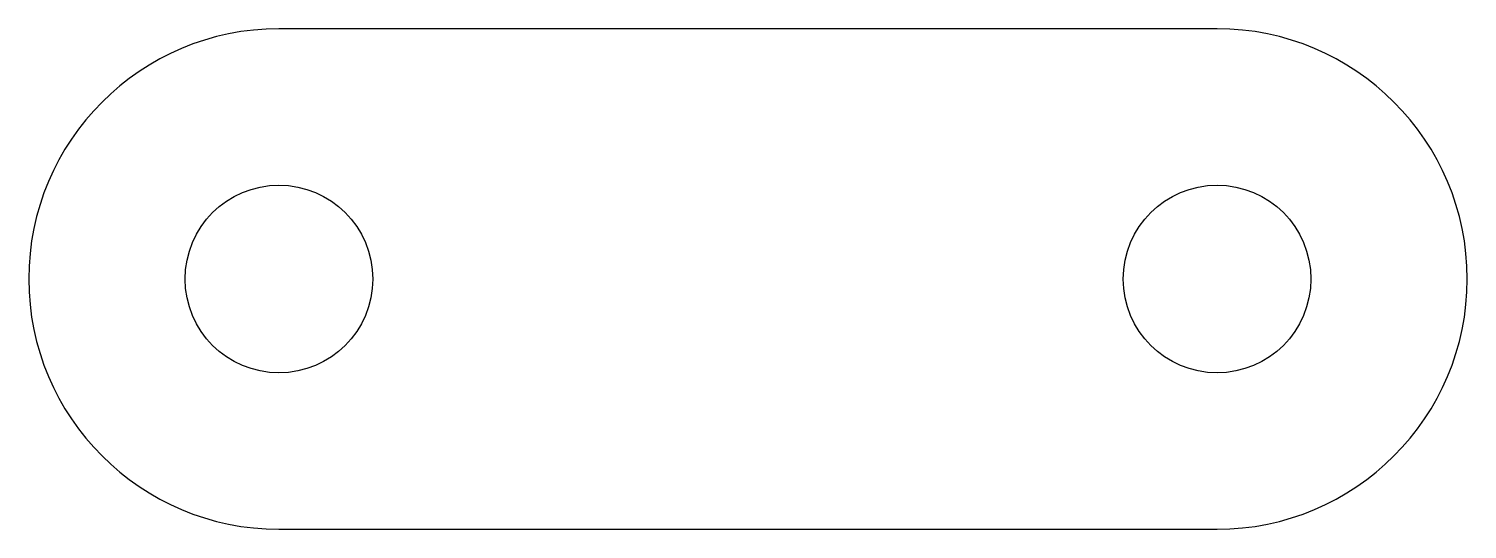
# Model space of a CAD drawing. Header units: millimetres. Extents: x -4 to 19, y -4 to 4.
import ezdxf

# ---------------------------------------------------------------- set-up
doc = ezdxf.new("R2010")
doc.units = ezdxf.units.MM

msp = doc.modelspace()

# ---------------------------------------------------------------- linework, layer by layer
msp.add_lwpolyline([(0, -4), (15, -4, 1), (15, 4), (0, 4, 1)], format="xyb", close=True)
for centre in [(0, 0), (15, 0)]:
    msp.add_circle(centre, 1.5)

doc.saveas('drawing.dxf')
